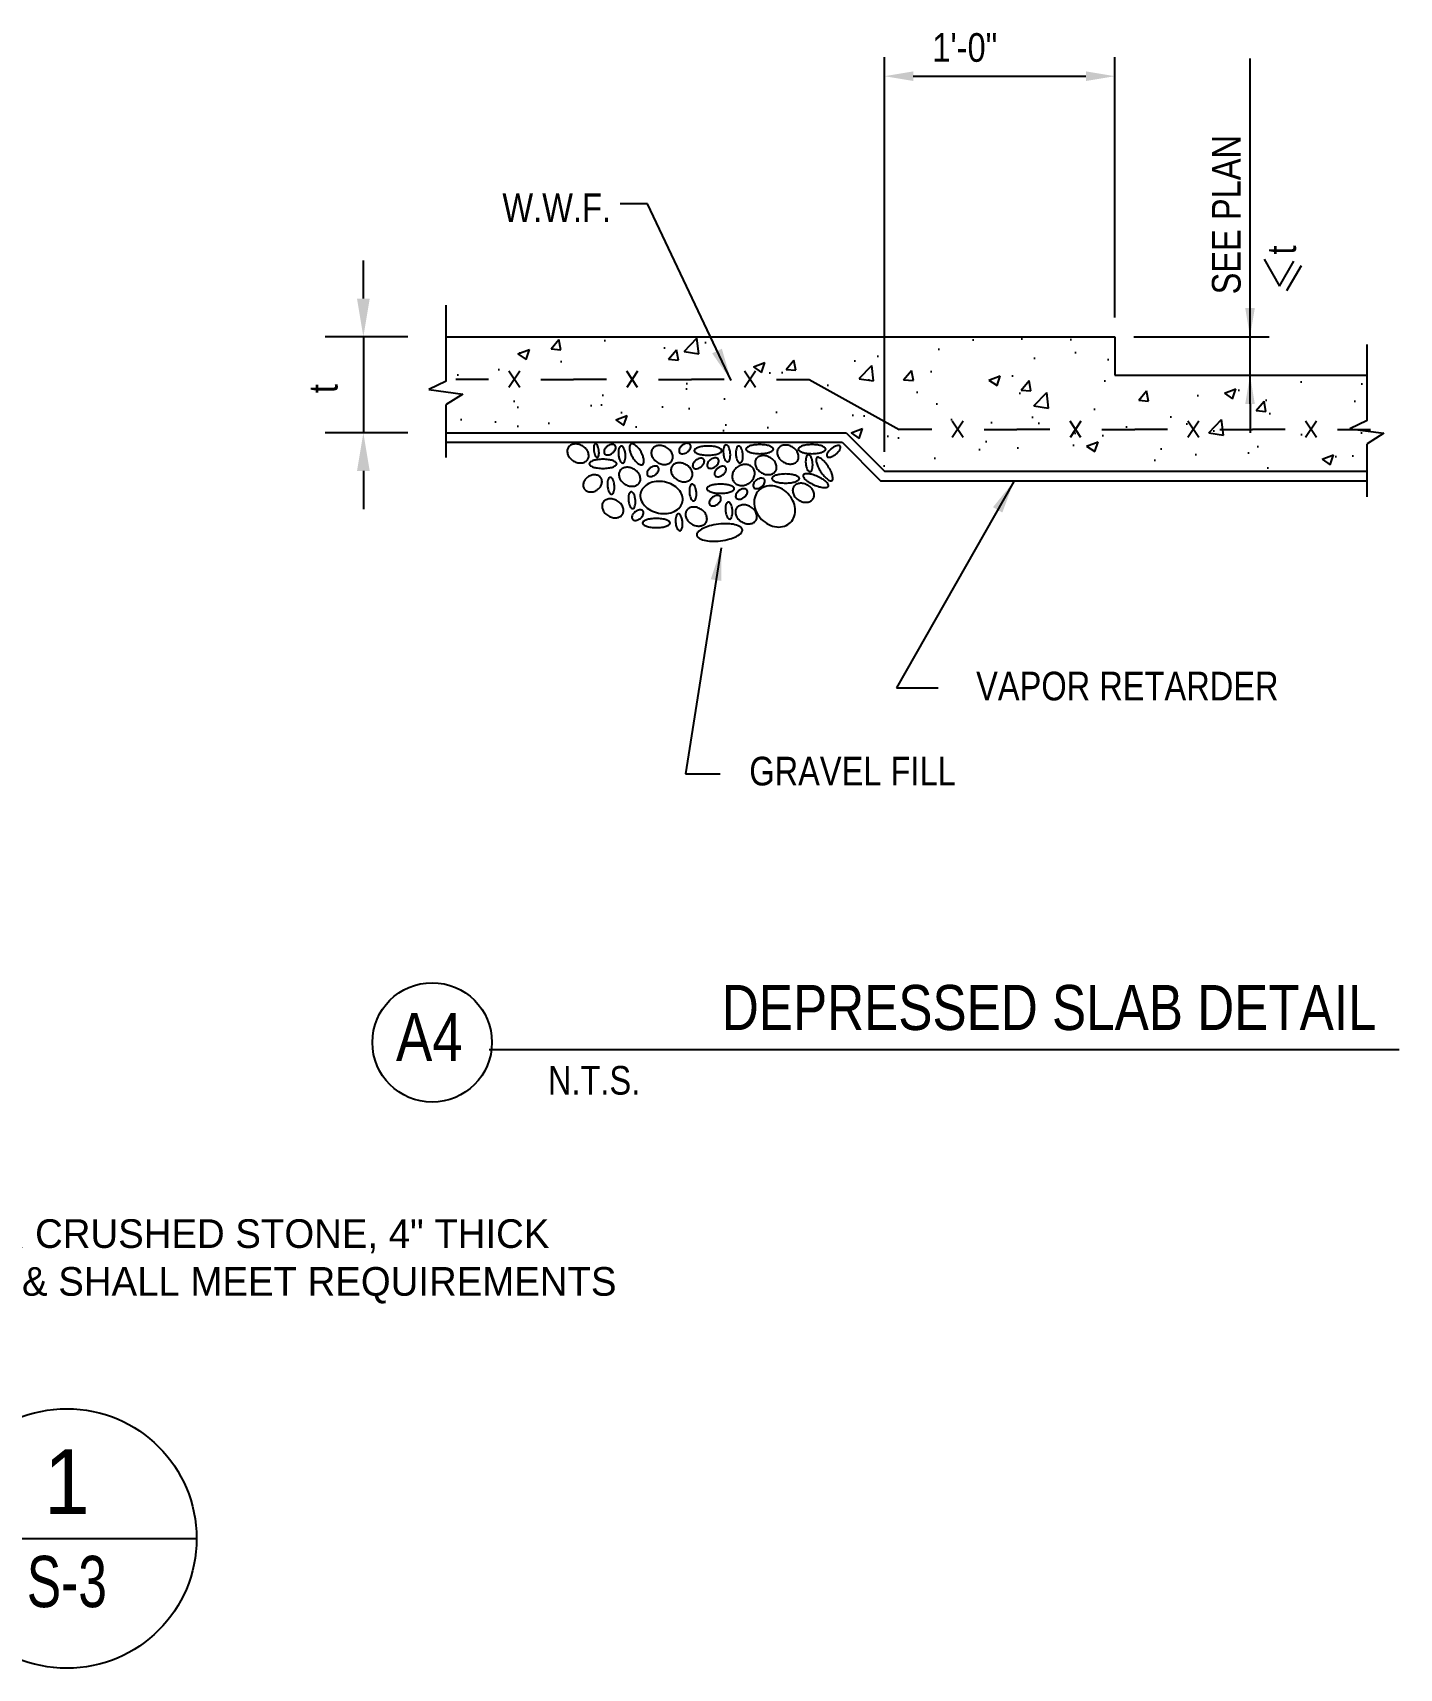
# Model space of a CAD drawing. Extents: x 4834 to 83801, y -13735 to 32221.
# Drawn here: x 10994.9 to 11078.3, y -4958.6 to -4858.7 of the extents above; entities that cross this region are included whole.
import ezdxf
from ezdxf.enums import TextEntityAlignment as Align

# ---------------------------------------------------------------- set-up
doc = ezdxf.new("R2010")
doc.units = 0
doc.header["$LTSCALE"] = 8
doc.header["$MEASUREMENT"] = 0
doc.layers.get('0').update_dxf_attribs({"lineweight": 9})
for name, color, linetype in [('S-ANNO-PATT', 101, 'Continuous'), ('S-HATCH', 8, 'Continuous'), ('S-MARK', 3, 'Continuous'), ('S-SECT-CCON', 4, 'Continuous'), ('S-SECT-MISC', 134, 'Continuous'), ('s-text', 6, 'Continuous')]:
    doc.layers.add(name, color=color, linetype=linetype)
doc.styles.get("Standard").update_dxf_attribs({"font": 'stylu.ttf'})
doc.linetypes.add('WWF', pattern='A,0.5,-0.28,["X",Standard,S=0.125,R=0,X=-0.125,Y=-0.0625],-0.12', length=0.9)
doc.dimstyles.new('STD-16', dxfattribs={"dimscale": 16, "dimtxt": 0.109375, "dimasz": 0.125, "dimexe": 0.0625, "dimexo": 0.0625, "dimgap": 0.0625, "dimtad": 1, "dimdec": 4, "dimzin": 3, "dimdsep": 46, "dimlunit": 4, "dimtxsty": 'Standard', "dimcen": 0.09375, "dimclrd": 256, "dimclre": 256, "dimclrt": 50, "dimadec": 0, "dimazin": 0, "dimtfac": 1, "dimtdec": 4, "dimtmove": 2, "dimatfit": 3, "dimfxl": 1, "dimfrac": 2, "dimtolj": 1, "dimtzin": 0, "dimarcsym": 0})

# ---------------------------------------------------------------- blocks, each defined once
blk = doc.blocks.new('*U2737')
for p, q in [((-0.4064, 0), (-0.5314, 0)), ((-0.2874, 0.0311), (-0.3289, -0.0314)), ((-0.2874, -0.0314), (-0.3289, 0.0311)), ((-0.2071, 0), (-0.0821, 0)), ((0.0429, 0), (-0.0821, 0)), ((0.162, -0.0314), (0.1204, 0.0311)), ((0.162, 0.0311), (0.1204, -0.0314)), ((0.2423, 0), (0.3673, 0)), ((0.6113, -0.0314), (0.5698, 0.0311)), ((0.6113, 0.0311), (0.5698, -0.0314)), ((0.6916, 0), (0.8166, 0)), ((0.4923, 0), (0.3673, 0))]:
    blk.add_line(p, q)
blk = doc.blocks.new('*U2738')
for p, q in [((-0.6854, 0), (-0.8104, 0)), ((-0.5664, 0.0311), (-0.6079, -0.0314)), ((-0.5664, -0.0314), (-0.6079, 0.0311)), ((-0.4861, 0), (-0.3611, 0)), ((-0.2361, 0), (-0.3611, 0)), ((-0.1171, -0.0314), (-0.1586, 0.0311)), ((-0.1171, 0.0311), (-0.1586, -0.0314)), ((-0.0368, 0), (0.0882, 0)), ((0.3323, -0.0314), (0.2907, 0.0311)), ((0.3323, 0.0311), (0.2907, -0.0314)), ((0.4126, 0), (0.5376, 0)), ((0.7816, -0.0314), (0.7401, 0.0311)), ((0.7816, 0.0311), (0.7401, -0.0314)), ((0.2132, 0), (0.0882, 0)), ((0.6626, 0), (0.5376, 0)), ((0.8619, 0), (0.9869, 0))]:
    blk.add_line(p, q)
blk = doc.blocks.new('sect_num')
at = {"layer": 'S-MARK', "color": 160}
blk.add_line((-6, 0), (6, 0), dxfattribs=at)
at = {"layer": 'S-MARK', "color": 202}
blk.add_circle((0, 0), 6, dxfattribs=at)
at = {"layer": 'S-MARK', "color": 33, "width": 0.9375}
blk.add_attdef('SN', text='', height=3, dxfattribs=at).set_placement((0, 2.632), align=Align.MIDDLE)
at = {"layer": 'S-MARK', "color": 104, "width": 0.75}
blk.add_attdef('SHT', text='', height=2.375, dxfattribs=at).set_placement((0, -1.986), align=Align.MIDDLE)

msp = doc.modelspace()

# ---------------------------------------------------------------- hatches: boundary and pattern name
at = {"layer": 'S-ANNO-PATT'}
h = msp.add_hatch(dxfattribs=at)
h.set_pattern_fill('AR-CONC', color=256)
h.set_pattern_definition([(50, (8580.5454, -3783.381), (7.172602, -0.627521), [0.75, -8.25]), (355, (8580.5454, -3783.381), (-1.387513, 7.521921), [0.6, -6.6]), (100.45144, (8581.143, -3783.433), (5.785088, 6.8944), [0.637402, -7.011421]), (46.1842, (8580.545, -3781.381), (10.672413, -1.655193), [1.125, -12.375]), (96.63564, (8581.435, -3781.519), (9.34662, 9.741186), [0.956103, -10.517138]), (351.18416, (8580.545, -3781.381), (9.34662, 9.741186), [0.9, -9.9]), (21, (8581.5454, -3781.881), (5.96907, -4.026189), [0.75, -8.25]), (326, (8581.5454, -3781.881), (2.433153, 7.2515), [0.6, -6.6]), (71.45144, (8582.043, -3782.2166), (8.402224, 3.225312), [0.637402, -7.011421]), (37.5, (8580.5454, -3783.381), (0.1215986, 3.3289385), [0, -6.52, 0, -6.7, 0, -6.625]), (7.5, (8580.5454, -3783.381), (2.6306954, 3.944117), [0, -3.82, 0, -6.37, 0, -2.525]), (327.5, (8578.3154, -3783.381), (5.3382244, -0.2255487), [0, -2.5, 0, -7.8, 0, -10.35]), (317.5, (8577.3154, -3783.381), (5.831862, 1.00105), [0, -3.25, 0, -5.18, 0, -7.35])])
h.paths.add_polyline_path([(11060.95586, -4879.6396), (11060.95586, -4877.29752), (11020.14623, -4877.29752), (11020.14623, -4880.00953), (11019.09881, -4880.51296), (11021.16928, -4880.78903), (11020.14623, -4881.4305), (11020.14623, -4883.15271), (11044.56042, -4883.15271), (11046.9034, -4885.49479), (11076.35606, -4885.49479), (11076.35606, -4883.82583), (11077.37912, -4883.18437), (11075.30865, -4882.9083), (11076.35606, -4882.40487), (11076.35606, -4879.6396)])

# ---------------------------------------------------------------- linework, layer by layer
at = {"layer": 'S-HATCH'}
for points in [[(11027.92702, -4884.87912, 0.07711472), (11028.18522, -4884.98102, 0.08692607), (11028.43156, -4884.99299, 0.10571221), (11028.6564, -4884.9146, 0.12434246), (11028.79897, -4884.76969, 0.12434246), (11028.85562, -4884.57445, 0.10571221), (11028.81401, -4884.34001, 0.08692607), (11028.68307, -4884.131, 0.07711472), (11028.46789, -4883.95565, 0.07711472), (11028.2097, -4883.85375, 0.08692607), (11027.96335, -4883.84178, 0.10571221), (11027.73852, -4883.92017, 0.12434246), (11027.59594, -4884.06508, 0.12434246), (11027.53929, -4884.26032, 0.10571221), (11027.5809, -4884.49477, 0.08692607), (11027.71185, -4884.70377, 0.07711472)], [(11029.16706, -4884.25908, 0.03690585), (11029.20239, -4884.4303, 0.049283), (11029.25049, -4884.55222, 0.09260405), (11029.32352, -4884.64654, 0.21756455), (11029.37391, -4884.66206, 0.21756455), (11029.41863, -4884.63413, 0.09260405), (11029.46503, -4884.52424, 0.049283), (11029.48024, -4884.39406, 0.03690585), (11029.47047, -4884.2195, 0.03690585), (11029.43514, -4884.04827, 0.049283), (11029.38704, -4883.92635, 0.09260405), (11029.31401, -4883.83204, 0.21756455), (11029.26362, -4883.81652, 0.21756455), (11029.2189, -4883.84445, 0.09260405), (11029.1725, -4883.95434, 0.049283), (11029.15728, -4884.08452, 0.03690585)], [(11030.30156, -4884.391, 0.06428312), (11030.41747, -4884.27467, 0.07720396), (11030.48328, -4884.15453, 0.10716627), (11030.5005, -4884.02635, 0.14571267), (11030.46582, -4883.9368, 0.14571267), (11030.38781, -4883.88079, 0.10716627), (11030.25941, -4883.86535, 0.07720396), (11030.12661, -4883.89896, 0.06428312), (11029.98495, -4883.98204, 0.06428312), (11029.86904, -4884.09837, 0.07720396), (11029.80323, -4884.21851, 0.10716627), (11029.78601, -4884.34669, 0.14571267), (11029.82069, -4884.43624, 0.14571267), (11029.8987, -4884.49224, 0.10716627), (11030.0271, -4884.50769, 0.07720396), (11030.1599, -4884.47408, 0.06428312)], [(11030.67093, -4884.50973, 0.04235141), (11030.70814, -4884.71642, 0.05558002), (11030.76666, -4884.86559, 0.09835455), (11030.85887, -4884.9794, 0.19939196), (11030.92995, -4885.0014, 0.19939196), (11030.9957, -4884.96657, 0.09835455), (11031.06515, -4884.8376, 0.05558002), (11031.09492, -4884.68016, 0.04235141), (11031.09307, -4884.47016, 0.04235141), (11031.05586, -4884.26347, 0.05558002), (11030.99734, -4884.1143, 0.09835455), (11030.90513, -4884.00049, 0.19939196), (11030.83405, -4883.97849, 0.19939196), (11030.7683, -4884.01332, 0.09835455), (11030.69884, -4884.14229, 0.05558002), (11030.66908, -4884.29973, 0.04235141)], [(11032.04288, -4884.32504, 0.04339176), (11031.87483, -4884.08386, 0.05674353), (11031.71201, -4883.92845, 0.09925469), (11031.52661, -4883.83869, 0.19618136), (11031.4204, -4883.85305, 0.19618136), (11031.35457, -4883.93761, 0.09925469), (11031.33889, -4884.143, 0.05674353), (11031.3913, -4884.3619, 0.04339176), (11031.51521, -4884.62846, 0.04339176), (11031.68326, -4884.86964, 0.05674353), (11031.84608, -4885.02505, 0.09925469), (11032.03148, -4885.11482, 0.19618136), (11032.13769, -4885.10046, 0.19618136), (11032.20352, -4885.01589, 0.09925469), (11032.21921, -4884.8105, 0.05674353), (11032.16679, -4884.5916, 0.04339176)], [(11033.05866, -4884.97146, 0.07711472), (11033.31685, -4885.07337, 0.08692607), (11033.5632, -4885.08534, 0.10571221), (11033.78803, -4885.00695, 0.12434246), (11033.9306, -4884.86203, 0.12434246), (11033.98725, -4884.6668, 0.10571221), (11033.94565, -4884.43235, 0.08692607), (11033.8147, -4884.22335, 0.07711472), (11033.59952, -4884.048, 0.07711472), (11033.34133, -4883.9461, 0.08692607), (11033.09498, -4883.93412, 0.10571221), (11032.87015, -4884.01252, 0.12434246), (11032.72758, -4884.15743, 0.12434246), (11032.67092, -4884.35267, 0.10571221), (11032.71253, -4884.58711, 0.08692607), (11032.84348, -4884.79612, 0.07711472)], [(11034.87913, -4884.32504, 0.06428312), (11034.99505, -4884.20871, 0.07720396), (11035.06086, -4884.08857, 0.10716627), (11035.07807, -4883.96039, 0.14571267), (11035.0434, -4883.87084, 0.14571267), (11034.96539, -4883.81483, 0.10716627), (11034.83698, -4883.79939, 0.07720396), (11034.70419, -4883.833, 0.06428312), (11034.56253, -4883.91608, 0.06428312), (11034.44661, -4884.03241, 0.07720396), (11034.3808, -4884.15255, 0.10716627), (11034.36359, -4884.28073, 0.14571267), (11034.39826, -4884.37028, 0.14571267), (11034.47627, -4884.42628, 0.10716627), (11034.60467, -4884.44173, 0.07720396), (11034.73747, -4884.40812, 0.06428312)], [(11035.71022, -4885.23531, 0.06428312), (11035.82613, -4885.11898, 0.07720396), (11035.89194, -4884.99884, 0.10716627), (11035.90916, -4884.87066, 0.14571267), (11035.87449, -4884.78111, 0.14571267), (11035.79647, -4884.7251, 0.10716627), (11035.66807, -4884.70966, 0.07720396), (11035.53527, -4884.74327, 0.06428312), (11035.39361, -4884.82635, 0.06428312), (11035.2777, -4884.94268, 0.07720396), (11035.21189, -4885.06282, 0.10716627), (11035.19467, -4885.191, 0.14571267), (11035.22935, -4885.28055, 0.14571267), (11035.30736, -4885.33655, 0.10716627), (11035.43576, -4885.352, 0.07720396), (11035.56856, -4885.31839, 0.06428312)], [(11036.13236, -4884.52292, 0.03401197), (11036.47595, -4884.49953, 0.04580145), (11036.72533, -4884.44178, 0.08877705), (11036.92996, -4884.33101, 0.22822913), (11036.97095, -4884.24589, 0.22822913), (11036.92996, -4884.16076, 0.08877705), (11036.72533, -4884.04999, 0.04580145), (11036.47595, -4883.99225, 0.03401197), (11036.13236, -4883.96885, 0.03401197), (11035.78877, -4883.99225, 0.04580145), (11035.53938, -4884.04999, 0.08877705), (11035.33475, -4884.16076, 0.22822913), (11035.29376, -4884.24589, 0.22822913), (11035.33475, -4884.33101, 0.08877705), (11035.53938, -4884.44178, 0.04580145), (11035.78877, -4884.49953, 0.03401197)], [(11036.59407, -4885.20893, 0.06428312), (11036.70999, -4885.0926, 0.07720396), (11036.7758, -4884.97246, 0.10716627), (11036.79301, -4884.84428, 0.14571267), (11036.75834, -4884.75472, 0.14571267), (11036.68033, -4884.69872, 0.10716627), (11036.55193, -4884.68327, 0.07720396), (11036.41913, -4884.71689, 0.06428312), (11036.27747, -4884.79996, 0.06428312), (11036.16155, -4884.91629, 0.07720396), (11036.09574, -4885.03644, 0.10716627), (11036.07853, -4885.16461, 0.14571267), (11036.1132, -4885.25417, 0.14571267), (11036.19121, -4885.31017, 0.10716627), (11036.31962, -4885.32562, 0.07720396), (11036.45241, -4885.292, 0.06428312)], [(11037.06898, -4884.43058, 0.04235141), (11037.10619, -4884.63727, 0.05558002), (11037.16471, -4884.78643, 0.09835455), (11037.25692, -4884.90024, 0.19939196), (11037.328, -4884.92224, 0.19939196), (11037.39375, -4884.88741, 0.09835455), (11037.4632, -4884.75845, 0.05558002), (11037.49297, -4884.601, 0.04235141), (11037.49112, -4884.391, 0.04235141), (11037.45391, -4884.18431, 0.05558002), (11037.39539, -4884.03515, 0.09835455), (11037.30318, -4883.92134, 0.19939196), (11037.2321, -4883.89934, 0.19939196), (11037.16635, -4883.93417, 0.09835455), (11037.09689, -4884.06313, 0.05558002), (11037.06713, -4884.22058, 0.04235141)], [(11037.83411, -4884.49654, 0.04235141), (11037.87132, -4884.70323, 0.05558002), (11037.92983, -4884.85239, 0.09835455), (11038.02205, -4884.9662, 0.19939196), (11038.09313, -4884.9882, 0.19939196), (11038.15888, -4884.95338, 0.09835455), (11038.22833, -4884.82441, 0.05558002), (11038.2581, -4884.66697, 0.04235141), (11038.25625, -4884.45696, 0.04235141), (11038.21903, -4884.25028, 0.05558002), (11038.16052, -4884.10111, 0.09835455), (11038.06831, -4883.9873, 0.19939196), (11037.99723, -4883.9653, 0.19939196), (11037.93147, -4884.00013, 0.09835455), (11037.86202, -4884.12909, 0.05558002), (11037.83225, -4884.28654, 0.04235141)], [(11039.28521, -4884.43058, 0.03401197), (11039.6288, -4884.40718, 0.04580145), (11039.87819, -4884.34944, 0.08877705), (11040.08282, -4884.23866, 0.22822913), (11040.12381, -4884.15354, 0.22822913), (11040.08282, -4884.06841, 0.08877705), (11039.87819, -4883.95764, 0.04580145), (11039.6288, -4883.8999, 0.03401197), (11039.28521, -4883.8765, 0.03401197), (11038.94162, -4883.8999, 0.04580145), (11038.69224, -4883.95764, 0.08877705), (11038.48761, -4884.06841, 0.22822913), (11038.44662, -4884.15354, 0.22822913), (11038.48761, -4884.23866, 0.08877705), (11038.69224, -4884.34944, 0.04580145), (11038.94162, -4884.40718, 0.03401197)], [(11039.39075, -4885.5915, 0.07711472), (11039.64894, -4885.69341, 0.08692607), (11039.89529, -4885.70538, 0.10571221), (11040.12012, -4885.62699, 0.12434246), (11040.26269, -4885.48207, 0.12434246), (11040.31934, -4885.28684, 0.10571221), (11040.27774, -4885.05239, 0.08692607), (11040.14679, -4884.84339, 0.07711472), (11039.93161, -4884.66804, 0.07711472), (11039.67342, -4884.56614, 0.08692607), (11039.42707, -4884.55416, 0.10571221), (11039.20224, -4884.63256, 0.12434246), (11039.05967, -4884.77747, 0.12434246), (11039.00302, -4884.97271, 0.10571221), (11039.04462, -4885.20715, 0.08692607), (11039.17557, -4885.41616, 0.07711472)], [(11040.73632, -4884.94508, 0.07711472), (11040.99451, -4885.04698, 0.08692607), (11041.24086, -4885.05896, 0.10571221), (11041.46569, -4884.98056, 0.12434246), (11041.60826, -4884.83565, 0.12434246), (11041.66491, -4884.64041, 0.10571221), (11041.62331, -4884.40597, 0.08692607), (11041.49236, -4884.19696, 0.07711472), (11041.27718, -4884.02162, 0.07711472), (11041.01899, -4883.91971, 0.08692607), (11040.77264, -4883.90774, 0.10571221), (11040.54781, -4883.98613, 0.12434246), (11040.40524, -4884.13105, 0.12434246), (11040.34858, -4884.32628, 0.10571221), (11040.39019, -4884.56073, 0.08692607), (11040.52114, -4884.76973, 0.07711472)], [(11042.47764, -4884.43058, 0.03401197), (11042.82123, -4884.40718, 0.04580145), (11043.07062, -4884.34944, 0.08877705), (11043.27525, -4884.23866, 0.22822913), (11043.31624, -4884.15354, 0.22822913), (11043.27525, -4884.06841, 0.08877705), (11043.07062, -4883.95764, 0.04580145), (11042.82123, -4883.8999, 0.03401197), (11042.47764, -4883.8765, 0.03401197), (11042.13405, -4883.8999, 0.04580145), (11041.88467, -4883.95764, 0.08877705), (11041.68004, -4884.06841, 0.22822913), (11041.63905, -4884.15354, 0.22822913), (11041.68004, -4884.23866, 0.08877705), (11041.88467, -4884.34944, 0.04580145), (11042.13405, -4884.40718, 0.03401197)], [(11042.09508, -4885.03743, 0.04235141), (11042.13229, -4885.24411, 0.05558002), (11042.1908, -4885.39328, 0.09835455), (11042.28302, -4885.50709, 0.19939196), (11042.3541, -4885.52909, 0.19939196), (11042.41985, -4885.49426, 0.09835455), (11042.4893, -4885.3653, 0.05558002), (11042.51907, -4885.20785, 0.04235141), (11042.51722, -4884.99785, 0.04235141), (11042.48, -4884.79116, 0.05558002), (11042.42149, -4884.64199, 0.09835455), (11042.32928, -4884.52818, 0.19939196), (11042.2582, -4884.50619, 0.19939196), (11042.19244, -4884.54101, 0.09835455), (11042.12299, -4884.66998, 0.05558002), (11042.09322, -4884.82742, 0.04235141)], [(11043.46823, -4885.21831, 0.03401197), (11043.26156, -4884.94284, 0.04580145), (11043.07736, -4884.76508, 0.08877705), (11042.87304, -4884.65373, 0.22822913), (11042.77932, -4884.66569, 0.22822913), (11042.73023, -4884.74642, 0.08877705), (11042.74871, -4884.97837, 0.04580145), (11042.83603, -4885.21899, 0.03401197), (11043.00345, -4885.51995, 0.03401197), (11043.21013, -4885.79543, 0.04580145), (11043.39433, -4885.97318, 0.08877705), (11043.59864, -4886.08453, 0.22822913), (11043.69236, -4886.07257, 0.22822913), (11043.74146, -4885.99185, 0.08877705), (11043.72298, -4885.75989, 0.04580145), (11043.63565, -4885.51927, 0.03401197)], [(11043.9286, -4884.46075, 0.04235141), (11044.08172, -4884.31702, 0.05558002), (11044.17499, -4884.18673, 0.09835455), (11044.22026, -4884.04742, 0.19939196), (11044.20002, -4883.97582, 0.19939196), (11044.13501, -4883.93963, 0.09835455), (11043.98902, -4883.95158, 0.05558002), (11043.84074, -4884.01232, 0.04235141), (11043.6656, -4884.1282, 0.04235141), (11043.51248, -4884.27193, 0.05558002), (11043.41921, -4884.40222, 0.09835455), (11043.37394, -4884.54153, 0.19939196), (11043.39418, -4884.61313, 0.19939196), (11043.45919, -4884.64932, 0.09835455), (11043.60518, -4884.63737, 0.05558002), (11043.75345, -4884.57663, 0.04235141)], [(11028.57342, -4886.56774, 0.11983406), (11028.70668, -4886.6973, 0.10492221), (11028.90726, -4886.76461, 0.08900425), (11029.12479, -4886.75091, 0.08029558), (11029.34692, -4886.65682, 0.08029558), (11029.5281, -4886.49754, 0.08900425), (11029.63485, -4886.30751, 0.10492221), (11029.66127, -4886.0976, 0.11983406), (11029.60239, -4885.92131, 0.11983406), (11029.46913, -4885.79175, 0.10492221), (11029.26855, -4885.72445, 0.08900425), (11029.05103, -4885.73814, 0.08029558), (11028.82889, -4885.83223, 0.08029558), (11028.64771, -4885.99152, 0.08900425), (11028.54096, -4886.18154, 0.10492221), (11028.51454, -4886.39145, 0.11983406)], [(11029.72112, -4885.32766, 0.03401197), (11030.06471, -4885.30426, 0.04580145), (11030.31409, -4885.24651, 0.08877705), (11030.51872, -4885.13574, 0.22822913), (11030.55971, -4885.05062, 0.22822913), (11030.51872, -4884.96549, 0.08877705), (11030.31409, -4884.85472, 0.04580145), (11030.06471, -4884.79698, 0.03401197), (11029.72112, -4884.77358, 0.03401197), (11029.37752, -4884.79698, 0.04580145), (11029.12814, -4884.85472, 0.08877705), (11028.92351, -4884.96549, 0.22822913), (11028.88252, -4885.05062, 0.22822913), (11028.92351, -4885.13574, 0.08877705), (11029.12814, -4885.24651, 0.04580145), (11029.37752, -4885.30426, 0.03401197)], [(11031.07988, -4886.30389, 0.07711472), (11031.33807, -4886.40579, 0.08692607), (11031.58442, -4886.41777, 0.10571221), (11031.80925, -4886.33937, 0.12434246), (11031.95182, -4886.19446, 0.12434246), (11032.00847, -4885.99922, 0.10571221), (11031.96687, -4885.76478, 0.08692607), (11031.83592, -4885.55577, 0.07711472), (11031.62074, -4885.38043, 0.07711472), (11031.36255, -4885.27852, 0.08692607), (11031.1162, -4885.26655, 0.10571221), (11030.89137, -4885.34494, 0.12434246), (11030.7488, -4885.48986, 0.12434246), (11030.69215, -4885.68509, 0.10571221), (11030.73375, -4885.91954, 0.08692607), (11030.8647, -4886.12854, 0.07711472)], [(11032.92674, -4885.71024, 0.06428312), (11033.04265, -4885.59391, 0.07720396), (11033.10846, -4885.47376, 0.10716627), (11033.12568, -4885.34559, 0.14571267), (11033.091, -4885.25603, 0.14571267), (11033.01299, -4885.20003, 0.10716627), (11032.88459, -4885.18458, 0.07720396), (11032.75179, -4885.2182, 0.06428312), (11032.61013, -4885.30127, 0.06428312), (11032.49422, -4885.4176, 0.07720396), (11032.42841, -4885.53774, 0.10716627), (11032.41119, -4885.66592, 0.14571267), (11032.44587, -4885.75548, 0.14571267), (11032.52388, -4885.81148, 0.10716627), (11032.65228, -4885.82692, 0.07720396), (11032.78508, -4885.79331, 0.06428312)], [(11034.25911, -4886.02685, 0.07711472), (11034.51731, -4886.12875, 0.08692607), (11034.76366, -4886.14073, 0.10571221), (11034.98849, -4886.06234, 0.12434246), (11035.13106, -4885.91742, 0.12434246), (11035.18771, -4885.72218, 0.10571221), (11035.14611, -4885.48774, 0.08692607), (11035.01516, -4885.27873, 0.07711472), (11034.79998, -4885.10339, 0.07711472), (11034.54179, -4885.00149, 0.08692607), (11034.29544, -4884.98951, 0.10571221), (11034.07061, -4885.0679, 0.12434246), (11033.92804, -4885.21282, 0.12434246), (11033.87138, -4885.40805, 0.10571221), (11033.91299, -4885.6425, 0.08692607), (11034.04394, -4885.8515, 0.07711472)], [(11037.0426, -4885.72343, 0.06428312), (11037.15851, -4885.6071, 0.07720396), (11037.22432, -4885.48696, 0.10716627), (11037.24154, -4885.35878, 0.14571267), (11037.20686, -4885.26922, 0.14571267), (11037.12885, -4885.21322, 0.10716627), (11037.00045, -4885.19778, 0.07720396), (11036.86765, -4885.23139, 0.06428312), (11036.72599, -4885.31447, 0.06428312), (11036.61008, -4885.43079, 0.07720396), (11036.54427, -4885.55094, 0.10716627), (11036.52705, -4885.67911, 0.14571267), (11036.56172, -4885.76867, 0.14571267), (11036.63974, -4885.82467, 0.10716627), (11036.76814, -4885.84012, 0.07720396), (11036.90094, -4885.8065, 0.06428312)], [(11037.689, -4886.1192, 0.11403951), (11037.85705, -4886.28328, 0.1036305), (11038.1002, -4886.36924, 0.09166092), (11038.36357, -4886.35619, 0.08468429), (11038.62599, -4886.24484, 0.08468429), (11038.83666, -4886.05279, 0.09166092), (11038.95838, -4885.81887, 0.1036305), (11038.98168, -4885.56203, 0.11403951), (11038.90265, -4885.34085, 0.11403951), (11038.73459, -4885.17676, 0.1036305), (11038.49145, -4885.0908, 0.09166092), (11038.22808, -4885.10386, 0.08468429), (11037.96566, -4885.21521, 0.08468429), (11037.75499, -4885.40726, 0.09166092), (11037.63327, -4885.64118, 0.1036305), (11037.60997, -4885.89802, 0.11403951)], [(11040.86824, -4886.22474, 0.03401197), (11041.21183, -4886.20134, 0.04580145), (11041.46121, -4886.14359, 0.08877705), (11041.66584, -4886.03282, 0.22822913), (11041.70683, -4885.9477, 0.22822913), (11041.66584, -4885.86257, 0.08877705), (11041.46121, -4885.7518, 0.04580145), (11041.21183, -4885.69406, 0.03401197), (11040.86824, -4885.67066, 0.03401197), (11040.52464, -4885.69406, 0.04580145), (11040.27526, -4885.7518, 0.08877705), (11040.07063, -4885.86257, 0.22822913), (11040.02964, -4885.9477, 0.22822913), (11040.07063, -4886.03282, 0.08877705), (11040.27526, -4886.14359, 0.04580145), (11040.52464, -4886.20134, 0.03401197)], [(11042.59743, -4886.3305, 0.03401197), (11042.92179, -4886.44623, 0.04580145), (11043.17349, -4886.49287, 0.08877705), (11043.40533, -4886.47301, 0.22822913), (11043.4769, -4886.41133, 0.22822913), (11043.4733, -4886.31692, 0.08877705), (11043.32992, -4886.13366, 0.04580145), (11043.12434, -4885.98114, 0.03401197), (11042.81867, -4885.8225, 0.03401197), (11042.49431, -4885.70677, 0.04580145), (11042.24261, -4885.66013, 0.08877705), (11042.01077, -4885.67999, 0.22822913), (11041.9392, -4885.74167, 0.22822913), (11041.94279, -4885.83608, 0.08877705), (11042.08617, -4886.01934, 0.04580145), (11042.29176, -4886.17185, 0.03401197)], [(11029.99814, -4886.40943, 0.04235141), (11030.03536, -4886.61612, 0.05558002), (11030.09387, -4886.76528, 0.09835455), (11030.18608, -4886.87909, 0.19939196), (11030.25716, -4886.90109, 0.19939196), (11030.32292, -4886.86627, 0.09835455), (11030.39237, -4886.7373, 0.05558002), (11030.42214, -4886.57986, 0.04235141), (11030.42028, -4886.36985, 0.04235141), (11030.38307, -4886.16316, 0.05558002), (11030.32456, -4886.014, 0.09835455), (11030.23234, -4885.90019, 0.19939196), (11030.16126, -4885.87819, 0.19939196), (11030.09551, -4885.91302, 0.09835455), (11030.02606, -4886.04198, 0.05558002), (11029.99629, -4886.19943, 0.04235141)], [(11033.11142, -4888.05847, 0.0744808), (11033.63293, -4888.0811, 0.08510657), (11034.07331, -4887.95678, 0.10625698), (11034.42161, -4887.68832, 0.12829076), (11034.57993, -4887.35825, 0.12829076), (11034.55682, -4886.99289, 0.10625698), (11034.3345, -4886.61349, 0.08510657), (11033.97278, -4886.33321, 0.0744808), (11033.48079, -4886.15878, 0.0744808), (11032.95929, -4886.13615, 0.08510657), (11032.51891, -4886.26047, 0.10625698), (11032.17061, -4886.52892, 0.12829076), (11032.01229, -4886.859, 0.12829076), (11032.03539, -4887.22435, 0.10625698), (11032.25772, -4887.60376, 0.08510657), (11032.61944, -4887.88404, 0.0744808)], [(11034.99786, -4886.81839, 0.04235141), (11035.03507, -4887.02508, 0.05558002), (11035.09359, -4887.17425, 0.09835455), (11035.1858, -4887.28806, 0.19939196), (11035.25688, -4887.31006, 0.19939196), (11035.32263, -4887.27523, 0.09835455), (11035.39208, -4887.14626, 0.05558002), (11035.42185, -4886.98882, 0.04235141), (11035.42, -4886.77882, 0.04235141), (11035.38279, -4886.57213, 0.05558002), (11035.32427, -4886.42296, 0.09835455), (11035.23206, -4886.30915, 0.19939196), (11035.16098, -4886.28715, 0.19939196), (11035.09523, -4886.32198, 0.09835455), (11035.02577, -4886.45095, 0.05558002), (11034.996, -4886.60839, 0.04235141)], [(11036.89749, -4886.84478, 0.03401197), (11037.24108, -4886.82138, 0.04580145), (11037.49046, -4886.76363, 0.08877705), (11037.69509, -4886.65286, 0.22822913), (11037.73608, -4886.56774, 0.22822913), (11037.69509, -4886.48261, 0.08877705), (11037.49046, -4886.37184, 0.04580145), (11037.24108, -4886.3141, 0.03401197), (11036.89749, -4886.2907, 0.03401197), (11036.55389, -4886.3141, 0.04580145), (11036.30451, -4886.37184, 0.08877705), (11036.09988, -4886.48261, 0.22822913), (11036.05889, -4886.56774, 0.22822913), (11036.09988, -4886.65286, 0.08877705), (11036.30451, -4886.76363, 0.04580145), (11036.55389, -4886.82138, 0.03401197)], [(11038.3354, -4887.09543, 0.06428312), (11038.45131, -4886.9791, 0.07720396), (11038.51712, -4886.85896, 0.10716627), (11038.53434, -4886.73078, 0.14571267), (11038.49967, -4886.64123, 0.14571267), (11038.42165, -4886.58523, 0.10716627), (11038.29325, -4886.56978, 0.07720396), (11038.16045, -4886.60339, 0.06428312), (11038.01879, -4886.68647, 0.06428312), (11037.90288, -4886.8028, 0.07720396), (11037.83707, -4886.92294, 0.10716627), (11037.81985, -4887.05112, 0.14571267), (11037.85453, -4887.14067, 0.14571267), (11037.93254, -4887.19668, 0.10716627), (11038.06094, -4887.21212, 0.07720396), (11038.19374, -4887.17851, 0.06428312)], [(11039.40394, -4886.44901, 0.06428312), (11039.51985, -4886.33268, 0.07720396), (11039.58566, -4886.21254, 0.10716627), (11039.60288, -4886.08436, 0.14571267), (11039.56821, -4885.9948, 0.14571267), (11039.49019, -4885.9388, 0.10716627), (11039.36179, -4885.92336, 0.07720396), (11039.22899, -4885.95697, 0.06428312), (11039.08733, -4886.04004, 0.06428312), (11038.97142, -4886.15637, 0.07720396), (11038.90561, -4886.27652, 0.10716627), (11038.88839, -4886.40469, 0.14571267), (11038.92307, -4886.49425, 0.14571267), (11039.00108, -4886.55025, 0.10716627), (11039.12948, -4886.5657, 0.07720396), (11039.26228, -4886.53208, 0.06428312)], [(11041.17165, -4888.62574, 0.11762268), (11041.39865, -4888.25931, 0.10446678), (11041.45288, -4887.77843, 0.09002111), (11041.31767, -4887.30003, 0.08192863), (11041.00139, -4886.8556, 0.08192863), (11040.55912, -4886.5363, 0.09002111), (11040.08165, -4886.39783, 0.10446678), (11039.60041, -4886.44878, 0.11762268), (11039.23244, -4886.67328, 0.11762268), (11039.00544, -4887.03971, 0.10446678), (11038.95121, -4887.52059, 0.09002111), (11039.08642, -4887.99899, 0.08192863), (11039.4027, -4888.44342, 0.08192863), (11039.84497, -4888.76272, 0.09002111), (11040.32244, -4888.90119, 0.10446678), (11040.80368, -4888.85024, 0.11762268)], [(11041.68613, -4887.28012, 0.07711472), (11041.94432, -4887.38203, 0.08692607), (11042.19067, -4887.394, 0.10571221), (11042.4155, -4887.31561, 0.12434246), (11042.55808, -4887.17069, 0.12434246), (11042.61473, -4886.97546, 0.10571221), (11042.57312, -4886.74101, 0.08692607), (11042.44217, -4886.53201, 0.07711472), (11042.227, -4886.35666, 0.07711472), (11041.9688, -4886.25476, 0.08692607), (11041.72245, -4886.24278, 0.10571221), (11041.49762, -4886.32118, 0.12434246), (11041.35505, -4886.46609, 0.12434246), (11041.2984, -4886.66133, 0.10571221), (11041.34, -4886.89577, 0.08692607), (11041.47095, -4887.10478, 0.07711472)], [(11030.05091, -4888.22997, 0.07711472), (11030.30911, -4888.33188, 0.08692607), (11030.55545, -4888.34385, 0.10571221), (11030.78029, -4888.26546, 0.12434246), (11030.92286, -4888.12054, 0.12434246), (11030.97951, -4887.92531, 0.10571221), (11030.9379, -4887.69086, 0.08692607), (11030.80696, -4887.48186, 0.07711472), (11030.59178, -4887.30651, 0.07711472), (11030.33358, -4887.20461, 0.08692607), (11030.08724, -4887.19263, 0.10571221), (11029.8624, -4887.27103, 0.12434246), (11029.71983, -4887.41594, 0.12434246), (11029.66318, -4887.61118, 0.10571221), (11029.70479, -4887.84562, 0.08692607), (11029.83573, -4888.05463, 0.07711472)], [(11031.27775, -4887.29332, 0.04235141), (11031.31497, -4887.5, 0.05558002), (11031.37348, -4887.64917, 0.09835455), (11031.46569, -4887.76298, 0.19939196), (11031.53677, -4887.78498, 0.19939196), (11031.60253, -4887.75015, 0.09835455), (11031.67198, -4887.62119, 0.05558002), (11031.70175, -4887.46374, 0.04235141), (11031.69989, -4887.25374, 0.04235141), (11031.66268, -4887.04705, 0.05558002), (11031.60417, -4886.89788, 0.09835455), (11031.51195, -4886.78408, 0.19939196), (11031.44087, -4886.76208, 0.19939196), (11031.37512, -4886.7969, 0.09835455), (11031.30567, -4886.92587, 0.05558002), (11031.2759, -4887.08331, 0.04235141)], [(11035.14297, -4888.73128, 0.07711472), (11035.40116, -4888.83318, 0.08692607), (11035.64751, -4888.84516, 0.10571221), (11035.87234, -4888.76677, 0.12434246), (11036.01491, -4888.62185, 0.12434246), (11036.07157, -4888.42662, 0.10571221), (11036.02996, -4888.19217, 0.08692607), (11035.89901, -4887.98317, 0.07711472), (11035.68384, -4887.80782, 0.07711472), (11035.42564, -4887.70592, 0.08692607), (11035.17929, -4887.69394, 0.10571221), (11034.95446, -4887.77233, 0.12434246), (11034.81189, -4887.91725, 0.12434246), (11034.75524, -4888.11249, 0.10571221), (11034.79684, -4888.34693, 0.08692607), (11034.92779, -4888.55594, 0.07711472)], [(11036.72599, -4887.50439, 0.06428312), (11036.84191, -4887.38807, 0.07720396), (11036.90772, -4887.26792, 0.10716627), (11036.92493, -4887.13975, 0.14571267), (11036.89026, -4887.05019, 0.14571267), (11036.81225, -4886.99419, 0.10716627), (11036.68384, -4886.97874, 0.07720396), (11036.55105, -4887.01236, 0.06428312), (11036.40939, -4887.09543, 0.06428312), (11036.29347, -4887.21176, 0.07720396), (11036.22766, -4887.3319, 0.10716627), (11036.21045, -4887.46008, 0.14571267), (11036.24512, -4887.54964, 0.14571267), (11036.32313, -4887.60564, 0.10716627), (11036.45154, -4887.62108, 0.07720396), (11036.58433, -4887.58747, 0.06428312)], [(11037.2009, -4887.92655, 0.04235141), (11037.23811, -4888.13324, 0.05558002), (11037.29663, -4888.2824, 0.09835455), (11037.38884, -4888.39621, 0.19939196), (11037.45992, -4888.41821, 0.19939196), (11037.52567, -4888.38338, 0.09835455), (11037.59512, -4888.25442, 0.05558002), (11037.62489, -4888.09698, 0.04235141), (11037.62304, -4887.88697, 0.04235141), (11037.58583, -4887.68028, 0.05558002), (11037.52731, -4887.53112, 0.09835455), (11037.4351, -4887.41731, 0.19939196), (11037.36402, -4887.39531, 0.19939196), (11037.29827, -4887.43014, 0.09835455), (11037.22881, -4887.5591, 0.05558002), (11037.19904, -4887.71655, 0.04235141)], [(11038.19029, -4888.59936, 0.07711472), (11038.44848, -4888.70126, 0.08692607), (11038.69483, -4888.71324, 0.10571221), (11038.91966, -4888.63484, 0.12434246), (11039.06223, -4888.48993, 0.12434246), (11039.11889, -4888.29469, 0.10571221), (11039.07728, -4888.06025, 0.08692607), (11038.94633, -4887.85124, 0.07711472), (11038.73115, -4887.67589, 0.07711472), (11038.47296, -4887.57399, 0.08692607), (11038.22661, -4887.56202, 0.10571221), (11038.00178, -4887.64041, 0.12434246), (11037.85921, -4887.78533, 0.12434246), (11037.80256, -4887.98056, 0.10571221), (11037.84416, -4888.21501, 0.08692607), (11037.97511, -4888.42401, 0.07711472)], [(11032.00331, -4888.38828, 0.06428312), (11032.11922, -4888.27195, 0.07720396), (11032.18503, -4888.15181, 0.10716627), (11032.20225, -4888.02363, 0.14571267), (11032.16757, -4887.93408, 0.14571267), (11032.08956, -4887.87807, 0.10716627), (11031.96116, -4887.86263, 0.07720396), (11031.82836, -4887.89624, 0.06428312), (11031.6867, -4887.97932, 0.06428312), (11031.57079, -4888.09565, 0.07720396), (11031.50498, -4888.21579, 0.10716627), (11031.48776, -4888.34397, 0.14571267), (11031.52244, -4888.43352, 0.14571267), (11031.60045, -4888.48952, 0.10716627), (11031.72885, -4888.50497, 0.07720396), (11031.86165, -4888.47136, 0.06428312)], [(11032.9795, -4888.94236, 0.03401197), (11033.3231, -4888.91896, 0.04580145), (11033.57248, -4888.86122, 0.08877705), (11033.77711, -4888.75045, 0.22822913), (11033.8181, -4888.66532, 0.22822913), (11033.77711, -4888.5802, 0.08877705), (11033.57248, -4888.46942, 0.04580145), (11033.3231, -4888.41168, 0.03401197), (11032.9795, -4888.38828, 0.03401197), (11032.63591, -4888.41168, 0.04580145), (11032.38653, -4888.46942, 0.08877705), (11032.1819, -4888.5802, 0.22822913), (11032.14091, -4888.66532, 0.22822913), (11032.1819, -4888.75045, 0.08877705), (11032.38653, -4888.86122, 0.04580145), (11032.63591, -4888.91896, 0.03401197)], [(11034.15358, -4888.63894, 0.04235141), (11034.19079, -4888.84562, 0.05558002), (11034.24931, -4888.99479, 0.09835455), (11034.34152, -4889.1086, 0.19939196), (11034.4126, -4889.1306, 0.19939196), (11034.47835, -4889.09577, 0.09835455), (11034.5478, -4888.96681, 0.05558002), (11034.57757, -4888.80936, 0.04235141), (11034.57572, -4888.59936, 0.04235141), (11034.53851, -4888.39267, 0.05558002), (11034.47999, -4888.2435, 0.09835455), (11034.38778, -4888.12969, 0.19939196), (11034.3167, -4888.1077, 0.19939196), (11034.25095, -4888.14252, 0.09835455), (11034.18149, -4888.27149, 0.05558002), (11034.15173, -4888.42893, 0.04235141)], [(11036.89749, -4889.74709, 0.03755706), (11037.4609, -4889.6379, 0.05005384), (11037.86335, -4889.48341, 0.09338855), (11038.17515, -4889.245, 0.21526464), (11038.22865, -4889.07666, 0.21526464), (11038.13777, -4888.9252, 0.09338855), (11037.77939, -4888.76512, 0.05005384), (11037.35217, -4888.7076, 0.03755706), (11036.77876, -4888.73128, 0.03755706), (11036.21535, -4888.84047, 0.05005384), (11035.8129, -4888.99497, 0.09338855), (11035.5011, -4889.23338, 0.21526464), (11035.4476, -4889.40171, 0.21526464), (11035.53847, -4889.55317, 0.09338855), (11035.89685, -4889.71325, 0.05005384), (11036.32408, -4889.77077, 0.03755706)]]:
    msp.add_lwpolyline(points, format="xyb", close=True, dxfattribs=at)
at = {"layer": 'S-MARK', "color": 3}
msp.add_line((11022.7833, -4920.78956), (11078.31994, -4920.78956), dxfattribs=at)
at = {"layer": 'S-MARK', "color": 202}
msp.add_circle((11019.29809, -4920.36647), 3.64583, dxfattribs=at)
at = {"layer": 'S-SECT-CCON', "color": 1}
for p, q in [((11020.14623, -4880.00953), (11020.14623, -4875.37313)), ((11076.35606, -4882.40487), (11076.35606, -4877.76847)), ((11020.14623, -4880.00953), (11019.09881, -4880.51296)), ((11019.09881, -4880.51296), (11021.16928, -4880.78903)), ((11021.16928, -4880.78903), (11020.14623, -4881.4305)), ((11020.14623, -4884.66299), (11020.14623, -4881.4305)), ((11076.35606, -4882.40487), (11075.30865, -4882.9083)), ((11075.30865, -4882.9083), (11077.37912, -4883.18437)), ((11077.37912, -4883.18437), (11076.35606, -4883.82583)), ((11076.35606, -4887.05833), (11076.35606, -4883.82583))]:
    msp.add_line(p, q, dxfattribs=at)
at = {"layer": 'S-SECT-CCON'}
for p, q in [((11020.14623, -4877.29752), (11060.95586, -4877.29752)), ((11060.95586, -4877.29752), (11060.95586, -4879.6396)), ((11060.95586, -4879.6396), (11076.35606, -4879.6396)), ((11020.14623, -4883.15271), (11044.56042, -4883.15271)), ((11044.56042, -4883.15271), (11046.9034, -4885.49479)), ((11046.9034, -4885.49479), (11076.35606, -4885.49479))]:
    msp.add_line(p, q, dxfattribs=at)
at = {"layer": 'S-SECT-MISC', "linetype": 'WWF'}
msp.add_line((11042.30789, -4879.89722), (11047.79655, -4882.95081), dxfattribs=at)
at = {"layer": 'S-SECT-MISC'}
for p, q in [((11020.14623, -4883.73823), (11044.31796, -4883.73823)), ((11044.31796, -4883.73823), (11046.66093, -4886.08031)), ((11046.66093, -4886.08031), (11076.35606, -4886.08031))]:
    msp.add_line(p, q, dxfattribs=at)
at = {"layer": 's-text', "linetype": 'ByBlock'}
for p, q in [((11046.9034, -4884.32375), (11046.9034, -4860.21981)), ((11060.95586, -4876.12648), (11060.95586, -4860.21981)), ((11048.65995, -4861.39085), (11059.1993, -4861.39085))]:
    msp.add_line(p, q, dxfattribs=at)
at = {"layer": 's-text'}
for p, q in [((11069.21232, -4881.39616), (11069.21232, -4860.31092)), ((11015.09879, -4874.96419), (11015.09879, -4872.63086)), ((11070.08222, -4872.5678), (11071.00713, -4874.2159)), ((11071.00713, -4874.2159), (11071.89183, -4872.68839)), ((11071.4662, -4874.47835), (11072.35089, -4872.95085)), ((11069.21232, -4875.54096), (11069.21232, -4873.78441)), ((11017.8129, -4877.29752), (11012.76545, -4877.29752)), ((11015.09879, -4877.29752), (11015.09879, -4883.15271)), ((11062.12689, -4877.29752), (11070.38335, -4877.29752)), ((11069.52269, -4879.6396), (11070.38335, -4879.6396)), ((11069.21232, -4881.39616), (11069.21232, -4883.15271)), ((11017.8129, -4883.15271), (11012.76545, -4883.15271)), ((11015.09879, -4885.48605), (11015.09879, -4887.81938))]:
    msp.add_line(p, q, dxfattribs=at)
at = {"layer": 's-text', "linetype": 'ByBlock'}
for points in [[(11048.65995, -4861.68361), (11048.65995, -4861.09809), (11046.9034, -4861.39085)], [(11059.1993, -4861.68361), (11059.1993, -4861.09809), (11060.95586, -4861.39085)]]:
    msp.add_solid(points, dxfattribs=at)
at = {"layer": 's-text'}
for points in [[(11014.7099, -4874.96419), (11015.48768, -4874.96419), (11015.09879, -4877.29752)], [(11069.50508, -4875.54096), (11068.91956, -4875.54096), (11069.21232, -4877.29752)], [(11069.50508, -4881.39616), (11068.91956, -4881.39616), (11069.21232, -4879.6396)], [(11014.7099, -4885.48605), (11015.48768, -4885.48605), (11015.09879, -4883.15271)]]:
    msp.add_solid(points, dxfattribs=at)

# ---------------------------------------------------------------- block references
at = {"xscale": 1.32, "yscale": 1.32, "zscale": 1.32}
msp.add_blockref('sect_num', (10997.0031, -4950.64739), dxfattribs=at).add_auto_attribs({'SN': '1', 'SHT': 'S-3'})
at = {"layer": 'S-SECT-MISC', "linetype": 'WWF', "xscale": 16, "yscale": 16, "zscale": 16}
for name, p in [('*U2737', (11029.24216, -4879.89722)), ('*U2738', (11060.76335, -4882.95081))]:
    msp.add_blockref(name, p, dxfattribs=at)

# ---------------------------------------------------------------- texts
at = {"layer": 'S-MARK', "color": 3, "width": 0.85}
msp.add_text('DEPRESSED SLAB DETAIL', height=2.75, dxfattribs=at).set_placement((11076.93087, -4919.60972), align=Align.RIGHT)
at = {"layer": 'S-MARK', "color": 33, "width": 0.85}
msp.add_text('A4', height=2.916667, dxfattribs=at).set_placement((11017.09317, -4921.49093))
at = {"layer": 's-text', "linetype": 'ByBlock', "width": 0.85}
msp.add_text('1\'-0"', height=1.75, dxfattribs=at).set_placement((11049.82329, -4860.51257))
at = {"layer": 's-text', "width": 0.85}
for s, p in [('SEE PLAN', (11068.63583, -4874.70731)), (' t', (11072.01748, -4872.83521))]:
    msp.add_text(s, height=1.75, rotation=90, dxfattribs=at).set_placement(p)
msp.add_text('W.W.F.', height=1.75, dxfattribs=at).set_placement((11023.58135, -4870.29117))
msp.add_text('t', height=1.75, rotation=90, dxfattribs=at).set_placement((11012.65278, -4880.45775), align=Align.MIDDLE_CENTER)
for s, p in [('VAPOR RETARDER', (11070.95215, -4899.48831)), ('GRAVEL FILL', (11051.25214, -4904.68019))]:
    msp.add_text(s, height=1.75, dxfattribs=at).set_placement(p, align=Align.RIGHT)
msp.add_text('N.T.S.', height=1.75, dxfattribs=at).set_placement((11029.179, -4922.67736), align=Align.MIDDLE)
at = {"layer": 's-text', "insert": (10939.92168, -4931.16017), "char_height": 1.75, "width": 211.7208333, "attachment_point": 1}
msp.add_mtext('3. GRAVEL FILL SHALL BE WASHED GRAVEL OR CRUSHED STONE, 4" THICK \\P(MINIMUM) (OR THICKER IF CALLED ON PLANS) & SHALL MEET REQUIREMENTS \\POF AASHTO #57 COARSE AGGREGATE.', dxfattribs=at)

# ---------------------------------------------------------------- leaders
at = {"layer": 's-text'}
for points in [[(11037.53636, -4879.97198), (11032.43253, -4869.17245), (11030.78129, -4869.17245)], [(11054.79928, -4886.12167), (11047.62881, -4898.73116), (11050.18079, -4898.73116)], [(11036.93595, -4890.17146), (11034.76846, -4903.98096), (11036.87, -4903.98096)]]:
    msp.add_leader(points, dimstyle='STD-16', override={"dimgap": 0.0625, "dimtad": 0}, dxfattribs=at)

doc.saveas('drawing.dxf')
